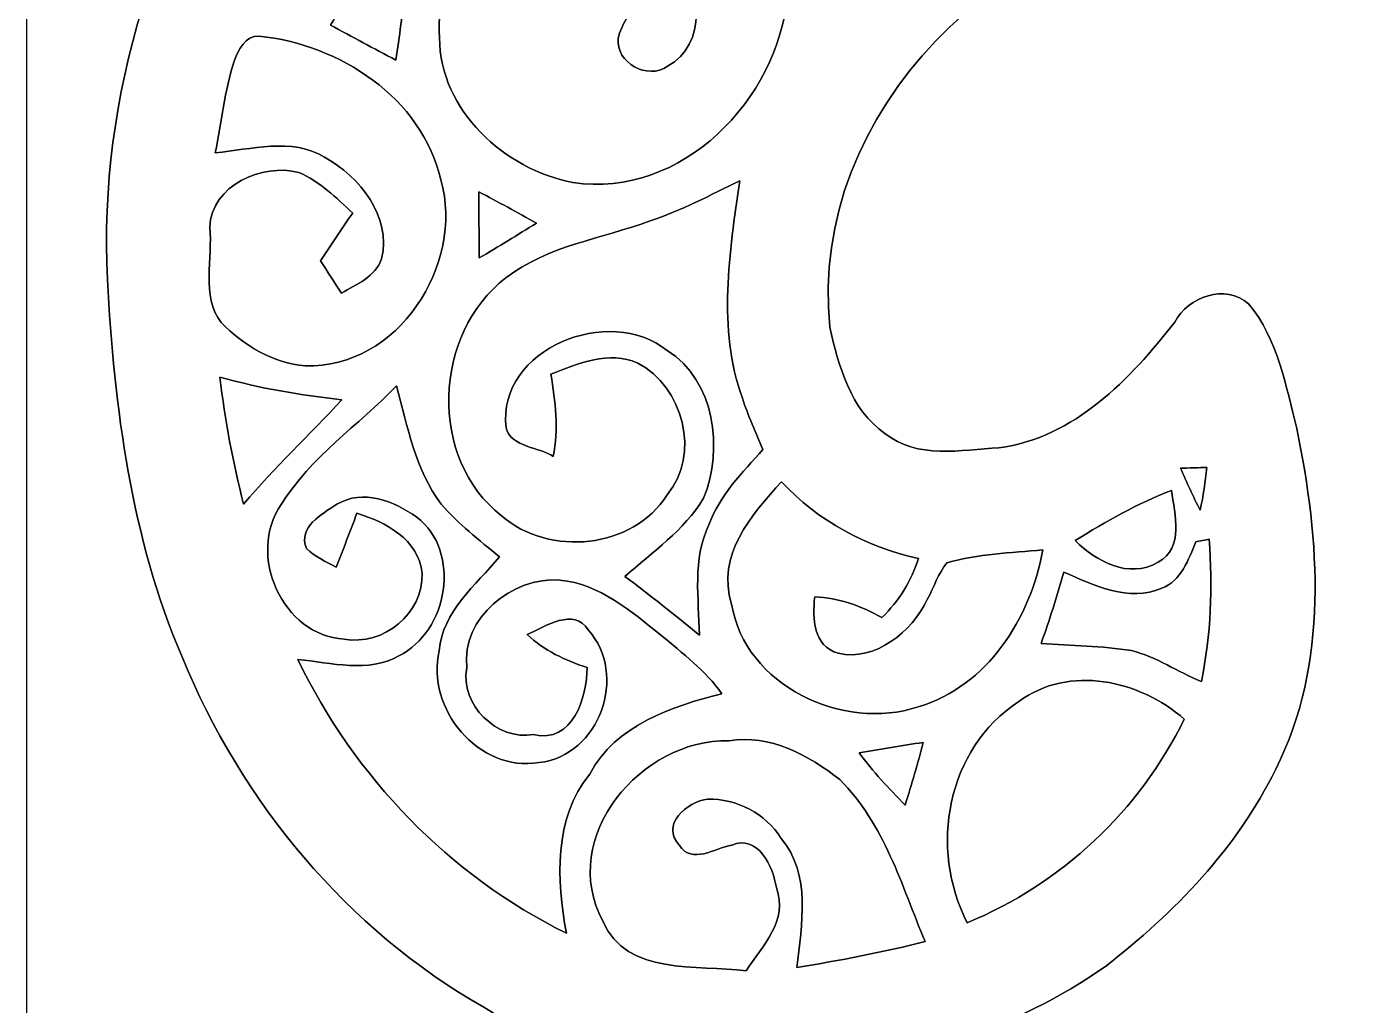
# Model space of a CAD drawing. Header units: centimetres. Extents: x -16.8 to 16.8, y -16.7 to 16.7.
# Drawn here: x -16.77 to -8.39, y 0.95 to 7.15 of the extents above; entities that cross this region are included whole.
import ezdxf

# ---------------------------------------------------------------- set-up
doc = ezdxf.new("R2010")
doc.units = ezdxf.units.CM
doc.header["$MEASUREMENT"] = 0
doc.layers.add('Layer 1', color=7, linetype='Continuous')

msp = doc.modelspace()

# ---------------------------------------------------------------- linework, layer by layer
at = {"layer": 'Layer 1', "color": 7}
for points, knots in [([(-16.77458, 16.66875), (-16.77458, 16.66875), (16.77458, 16.66875), (16.77458, 16.66875), (16.77458, 16.66875), (16.77458, 16.66875), (16.77458, -16.66875), (16.77458, -16.66875), (16.77458, -16.66875), (16.77458, -16.66875), (-16.77458, -16.66875), (-16.77458, -16.66875), (-16.77458, -16.66875), (-16.77458, -16.66875), (-16.77458, 16.66875), (-16.77458, 16.66875), (-16.77458, 16.66875), (-16.77458, 16.66875), (-16.77458, 16.66875), (-16.77458, 16.66875)], [0, 0, 0, 0, 0.1666667, 0.1666667, 0.1666667, 0.1666667, 0.3333333, 0.3333333, 0.3333333, 0.3333333, 0.5, 0.5, 0.5, 0.5, 0.6666667, 0.6666667, 0.6666667, 0.6666667, 1, 1, 1, 1]), ([(-9.17363, 12.02902), (-11.52701, 11.87521), (-13.87616, 10.7502), (-15.2594, 8.80251), (-15.2594, 8.80251), (-15.95508, 7.87541), (-16.31809, 6.70313), (-16.2627, 5.54531), (-16.2627, 5.54531), (-16.21825, 4.73322), (-16.11207, 3.90878), (-15.78998, 3.15524), (-15.78998, 3.15524), (-15.41427, 2.23696), (-14.74505, 1.43192), (-13.88039, 0.93804), (-13.88039, 0.93804), (-13.28914, 0.58032), (-12.57194, 0.47449), (-11.89108, 0.52917), (-11.89108, 0.52917), (-11.20281, 0.58914), (-10.51348, 0.79587), (-9.94516, 1.19698), (-9.94516, 1.19698), (-9.50948, 1.53564), (-9.10978, 1.94486), (-8.86707, 2.44581), (-8.86707, 2.44581), (-8.53017, 3.10833), (-8.58696, 3.89431), (-8.73407, 4.60058), (-8.73407, 4.60058), (-8.80286, 4.87327), (-8.85261, 5.16749), (-9.03852, 5.38974), (-9.03852, 5.38974), (-9.18457, 5.51815), (-9.42093, 5.43736), (-9.50595, 5.27368), (-9.50595, 5.27368), (-9.79029, 4.91278), (-10.13919, 4.54307), (-10.62002, 4.47887), (-10.62002, 4.47887), (-10.85709, 4.46687), (-11.13931, 4.40478), (-11.34039, 4.57059), (-11.34039, 4.57059), (-11.55982, 4.71946), (-11.6332, 4.99921), (-11.68964, 5.24263), (-11.68964, 5.24263), (-11.83076, 6.60788), (-10.57487, 7.82602), (-9.25548, 7.87365), (-9.25548, 7.87365), (-8.55204, 7.85989), (-7.84719, 7.70643), (-7.21748, 7.38787), (-7.21748, 7.38787), (-6.62164, 7.07672), (-6.06707, 6.63011), (-5.76756, 6.01521), (-5.76756, 6.01521), (-5.55237, 5.62998), (-5.45324, 5.18548), (-5.4804, 4.74486), (-5.4804, 4.74486), (-5.45747, 3.61774), (-5.76862, 2.47474), (-6.41244, 1.54411), (-6.41244, 1.54411), (-6.95466, 0.7306), (-7.59213, -0.02328), (-8.33579, -0.6604), (-8.33579, -0.6604), (-9.01947, -1.28834), (-9.74019, -1.87537), (-10.49126, -2.42147), (-10.49126, -2.42147), (-11.88403, -3.42583), (-13.24116, -4.5085), (-14.34783, -5.83071), (-14.34783, -5.83071), (-14.93696, -6.56484), (-15.47777, -7.35789), (-15.80868, -8.24512), (-15.80868, -8.24512), (-16.08949, -9.023), (-16.2119, -9.85202), (-16.23025, -10.67682), (-16.23025, -10.67682), (-16.22354, -11.02431), (-16.1484, -11.4046), (-15.88664, -11.65331), (-15.88664, -11.65331), (-15.78504, -11.75985), (-15.65734, -11.85721), (-15.50458, -11.86603), (-15.50458, -11.86603), (-14.39228, -11.90096), (-13.27997, -11.84698), (-12.16766, -11.82123), (-12.16766, -11.82123), (-10.6105, -11.77502), (-9.04981, -11.80324), (-7.49794, -11.94964), (-7.49794, -11.94964), (-7.07954, -11.99162), (-6.65798, -11.9761), (-6.23746, -11.98915), (-6.23746, -11.98915), (-5.17772, -12.01808), (-4.09893, -12.01984), (-3.06599, -11.74962), (-3.06599, -11.74962), (-2.31105, -11.52419), (-1.56386, -11.1192), (-1.14512, -10.42564), (-1.14512, -10.42564), (-0.74613, -9.80757), (-0.67275, -9.03746), (-0.77611, -8.32344), (-0.77611, -8.32344), (-0.82409, -7.87188), (-0.9966, -7.42703), (-1.30104, -7.0866), (-1.30104, -7.0866), (-1.73108, -6.66503), (-2.23379, -6.3186), (-2.7746, -6.05578), (-2.7746, -6.05578), (-2.94252, -5.97359), (-3.17288, -6.02686), (-3.23391, -6.21559), (-3.23391, -6.21559), (-3.35386, -6.61247), (-3.40395, -7.06332), (-3.70029, -7.37835), (-3.70029, -7.37835), (-4.08869, -7.80979), (-4.69477, -7.92162), (-5.24439, -7.97842), (-5.24439, -7.97842), (-6.83754, -8.02499), (-8.43209, -7.96219), (-10.02242, -7.86906), (-10.02242, -7.86906), (-10.22491, -7.82849), (-10.4648, -7.86694), (-10.64613, -7.75088), (-10.64613, -7.75088), (-10.18152, -6.81143), (-9.33379, -6.15174), (-8.54534, -5.49557), (-8.54534, -5.49557), (-6.93032, -4.16736), (-5.05636, -3.16971), (-3.55388, -1.70251), (-3.55388, -1.70251), (-2.64054, -0.81809), (-1.8602, 0.22684), (-1.38007, 1.41005), (-1.38007, 1.41005), (-0.9839, 2.44016), (-0.8763, 3.56306), (-0.95356, 4.65808), (-0.95356, 4.65808), (-1.02517, 5.49381), (-1.149, 6.33271), (-1.44921, 7.12011), (-1.44921, 7.12011), (-1.91558, 8.42081), (-2.71674, 9.62378), (-3.82799, 10.45951), (-3.82799, 10.45951), (-5.33435, 11.62897), (-7.28416, 12.13873), (-9.17363, 12.02902), (-9.17363, 12.02902), (-9.17363, 12.02902), (-9.17363, 12.02902), (-9.17363, 12.02902)], [0, 0, 0, 0, 0.0212766, 0.0212766, 0.0212766, 0.0212766, 0.0425532, 0.0425532, 0.0425532, 0.0425532, 0.0638298, 0.0638298, 0.0638298, 0.0638298, 0.0851064, 0.0851064, 0.0851064, 0.0851064, 0.106383, 0.106383, 0.106383, 0.106383, 0.1276596, 0.1276596, 0.1276596, 0.1276596, 0.1489362, 0.1489362, 0.1489362, 0.1489362, 0.1702128, 0.1702128, 0.1702128, 0.1702128, 0.1914894, 0.1914894, 0.1914894, 0.1914894, 0.212766, 0.212766, 0.212766, 0.212766, 0.2340426, 0.2340426, 0.2340426, 0.2340426, 0.2553191, 0.2553191, 0.2553191, 0.2553191, 0.2765957, 0.2765957, 0.2765957, 0.2765957, 0.2978723, 0.2978723, 0.2978723, 0.2978723, 0.3191489, 0.3191489, 0.3191489, 0.3191489, 0.3404255, 0.3404255, 0.3404255, 0.3404255, 0.3617021, 0.3617021, 0.3617021, 0.3617021, 0.3829787, 0.3829787, 0.3829787, 0.3829787, 0.4042553, 0.4042553, 0.4042553, 0.4042553, 0.4255319, 0.4255319, 0.4255319, 0.4255319, 0.4468085, 0.4468085, 0.4468085, 0.4468085, 0.4680851, 0.4680851, 0.4680851, 0.4680851, 0.4893617, 0.4893617, 0.4893617, 0.4893617, 0.5106383, 0.5106383, 0.5106383, 0.5106383, 0.5319149, 0.5319149, 0.5319149, 0.5319149, 0.5531915, 0.5531915, 0.5531915, 0.5531915, 0.5744681, 0.5744681, 0.5744681, 0.5744681, 0.5957447, 0.5957447, 0.5957447, 0.5957447, 0.6170213, 0.6170213, 0.6170213, 0.6170213, 0.6382979, 0.6382979, 0.6382979, 0.6382979, 0.6595745, 0.6595745, 0.6595745, 0.6595745, 0.6808511, 0.6808511, 0.6808511, 0.6808511, 0.7021277, 0.7021277, 0.7021277, 0.7021277, 0.7234043, 0.7234043, 0.7234043, 0.7234043, 0.7446809, 0.7446809, 0.7446809, 0.7446809, 0.7659574, 0.7659574, 0.7659574, 0.7659574, 0.787234, 0.787234, 0.787234, 0.787234, 0.8085106, 0.8085106, 0.8085106, 0.8085106, 0.8297872, 0.8297872, 0.8297872, 0.8297872, 0.8510638, 0.8510638, 0.8510638, 0.8510638, 0.8723404, 0.8723404, 0.8723404, 0.8723404, 0.893617, 0.893617, 0.893617, 0.893617, 0.9148936, 0.9148936, 0.9148936, 0.9148936, 0.9361702, 0.9361702, 0.9361702, 0.9361702, 0.9574468, 0.9574468, 0.9574468, 0.9574468, 1, 1, 1, 1]), ([(-14.16897, 8.98102), (-13.82748, 9.04452), (-13.46165, 9.08403), (-13.12863, 8.95985), (-13.12863, 8.95985), (-12.452, 8.74466), (-11.88332, 8.07508), (-11.95634, 7.33989), (-11.95634, 7.33989), (-12.02161, 6.68302), (-12.62168, 6.05508), (-13.31666, 6.15809), (-13.31666, 6.15809), (-13.74775, 6.24099), (-14.15874, 6.61423), (-14.16015, 7.07425), (-14.16015, 7.07425), (-14.20354, 7.53851), (-13.73576, 8.00206), (-13.26268, 7.86624), (-13.26268, 7.86624), (-13.09864, 7.80909), (-12.89932, 7.73359), (-12.83582, 7.55438), (-12.83582, 7.55438), (-12.82136, 7.36424), (-12.98751, 7.24218), (-13.02949, 7.07108), (-13.02949, 7.07108), (-13.04537, 6.9155), (-12.84288, 6.80438), (-12.71623, 6.89398), (-12.71623, 6.89398), (-12.46611, 7.02874), (-12.50033, 7.39951), (-12.64497, 7.60412), (-12.64497, 7.60412), (-12.84711, 7.98936), (-13.34594, 8.18092), (-13.75445, 8.04016), (-13.75445, 8.04016), (-14.02186, 7.90257), (-14.27974, 7.67962), (-14.36194, 7.3787), (-14.36194, 7.3787), (-14.40039, 7.23336), (-14.41203, 7.08201), (-14.43637, 6.93349), (-14.43637, 6.93349), (-14.57572, 7.00476), (-14.7126, 7.08025), (-14.85018, 7.15469), (-14.85018, 7.15469), (-14.76834, 7.29897), (-14.64416, 7.43126), (-14.62793, 7.60307), (-14.62793, 7.60307), (-14.65051, 7.80874), (-14.84948, 7.92727), (-14.94296, 8.09942), (-14.94296, 8.09942), (-14.86006, 8.27581), (-14.72883, 8.42504), (-14.61488, 8.58132), (-14.61488, 8.58132), (-14.48576, 8.72807), (-14.37675, 8.93445), (-14.16897, 8.98102)], [0, 0, 0, 0, 0.0555556, 0.0555556, 0.0555556, 0.0555556, 0.1111111, 0.1111111, 0.1111111, 0.1111111, 0.1666667, 0.1666667, 0.1666667, 0.1666667, 0.2222222, 0.2222222, 0.2222222, 0.2222222, 0.2777778, 0.2777778, 0.2777778, 0.2777778, 0.3333333, 0.3333333, 0.3333333, 0.3333333, 0.3888889, 0.3888889, 0.3888889, 0.3888889, 0.4444444, 0.4444444, 0.4444444, 0.4444444, 0.5, 0.5, 0.5, 0.5, 0.5555556, 0.5555556, 0.5555556, 0.5555556, 0.6111111, 0.6111111, 0.6111111, 0.6111111, 0.6666667, 0.6666667, 0.6666667, 0.6666667, 0.7222222, 0.7222222, 0.7222222, 0.7222222, 0.7777778, 0.7777778, 0.7777778, 0.7777778, 0.8333333, 0.8333333, 0.8333333, 0.8333333, 0.8888889, 0.8888889, 0.8888889, 0.8888889, 1, 1, 1, 1]), ([(-15.45943, 6.92679), (-15.43297, 6.99629), (-15.39064, 7.08872), (-15.30244, 7.08484), (-15.30244, 7.08484), (-14.79233, 7.03227), (-14.27445, 6.69678), (-14.15098, 6.17502), (-14.15098, 6.17502), (-14.00069, 5.63457), (-14.42579, 4.97946), (-15.01034, 4.99886), (-15.01034, 4.99886), (-15.21495, 5.01262), (-15.40087, 5.13009), (-15.54268, 5.27156), (-15.54268, 5.27156), (-15.67004, 5.44019), (-15.59419, 5.68184), (-15.61394, 5.87551), (-15.61394, 5.87551), (-15.60724, 6.1401), (-15.27916, 6.28262), (-15.05056, 6.22194), (-15.05056, 6.22194), (-14.91933, 6.16409), (-14.81279, 6.06249), (-14.70978, 5.96477), (-14.70978, 5.96477), (-14.77927, 5.86528), (-14.84736, 5.76474), (-14.91333, 5.66279), (-14.91333, 5.66279), (-14.86958, 5.59435), (-14.82549, 5.52662), (-14.78104, 5.45853), (-14.78104, 5.45853), (-14.68402, 5.51251), (-14.56725, 5.56225), (-14.52668, 5.67514), (-14.52668, 5.67514), (-14.46354, 5.94501), (-14.66533, 6.19372), (-14.88722, 6.31896), (-14.88722, 6.31896), (-15.09571, 6.44525), (-15.35465, 6.36623), (-15.57937, 6.34647), (-15.57937, 6.34647), (-15.54021, 6.54015), (-15.52046, 6.73841), (-15.45943, 6.92679)], [0, 0, 0, 0, 0.0714286, 0.0714286, 0.0714286, 0.0714286, 0.1428571, 0.1428571, 0.1428571, 0.1428571, 0.2142857, 0.2142857, 0.2142857, 0.2142857, 0.2857143, 0.2857143, 0.2857143, 0.2857143, 0.3571429, 0.3571429, 0.3571429, 0.3571429, 0.4285714, 0.4285714, 0.4285714, 0.4285714, 0.5, 0.5, 0.5, 0.5, 0.5714286, 0.5714286, 0.5714286, 0.5714286, 0.6428571, 0.6428571, 0.6428571, 0.6428571, 0.7142857, 0.7142857, 0.7142857, 0.7142857, 0.7857143, 0.7857143, 0.7857143, 0.7857143, 0.8571429, 0.8571429, 0.8571429, 0.8571429, 1, 1, 1, 1]), ([(-12.82594, 5.91644), (-12.62803, 5.97958), (-12.44635, 6.07942), (-12.26009, 6.16938), (-12.26009, 6.16938), (-12.32535, 5.71429), (-12.4019, 5.23628), (-12.24315, 4.79284), (-12.24315, 4.79284), (-12.20682, 4.68171), (-12.15672, 4.57588), (-12.11263, 4.46793), (-12.11263, 4.46793), (-12.2428, 4.32259), (-12.38638, 4.18006), (-12.45447, 3.99203), (-12.45447, 3.99203), (-12.56065, 3.77331), (-12.51867, 3.52813), (-12.51479, 3.29389), (-12.51479, 3.29389), (-12.67037, 3.41983), (-12.82524, 3.54647), (-12.98646, 3.66466), (-12.98646, 3.66466), (-12.81113, 3.82023), (-12.61286, 3.9557), (-12.48833, 4.1596), (-12.48833, 4.1596), (-12.36345, 4.47675), (-12.41425, 4.90044), (-12.7194, 5.09552), (-12.7194, 5.09552), (-13.08171, 5.38903), (-13.79573, 5.10893), (-13.73928, 4.60657), (-13.73928, 4.60657), (-13.71106, 4.48239), (-13.51809, 4.48098), (-13.43978, 4.42383), (-13.43978, 4.42383), (-13.4045, 4.59669), (-13.42813, 4.77344), (-13.45459, 4.94559), (-13.45459, 4.94559), (-13.28279, 5.01297), (-13.08735, 5.09552), (-12.90567, 5.01544), (-12.90567, 5.01544), (-12.61921, 4.86622), (-12.50386, 4.43724), (-12.7194, 4.18147), (-12.7194, 4.18147), (-12.9353, 3.83822), (-13.46659, 3.78707), (-13.7668, 4.04883), (-13.7668, 4.04883), (-14.23423, 4.41078), (-14.20036, 5.20277), (-13.74034, 5.55484), (-13.74034, 5.55484), (-13.47294, 5.76086), (-13.13286, 5.80073), (-12.82594, 5.91644)], [0, 0, 0, 0, 0.0588235, 0.0588235, 0.0588235, 0.0588235, 0.1176471, 0.1176471, 0.1176471, 0.1176471, 0.1764706, 0.1764706, 0.1764706, 0.1764706, 0.2352941, 0.2352941, 0.2352941, 0.2352941, 0.2941176, 0.2941176, 0.2941176, 0.2941176, 0.3529412, 0.3529412, 0.3529412, 0.3529412, 0.4117647, 0.4117647, 0.4117647, 0.4117647, 0.4705882, 0.4705882, 0.4705882, 0.4705882, 0.5294118, 0.5294118, 0.5294118, 0.5294118, 0.5882353, 0.5882353, 0.5882353, 0.5882353, 0.6470588, 0.6470588, 0.6470588, 0.6470588, 0.7058824, 0.7058824, 0.7058824, 0.7058824, 0.7647059, 0.7647059, 0.7647059, 0.7647059, 0.8235294, 0.8235294, 0.8235294, 0.8235294, 0.8823529, 0.8823529, 0.8823529, 0.8823529, 1, 1, 1, 1]), ([(-13.91179, 6.09953), (-13.78867, 6.03567), (-13.66838, 5.96829), (-13.54702, 5.90091), (-13.54702, 5.90091), (-13.66696, 5.82648), (-13.78656, 5.75134), (-13.90897, 5.68113), (-13.90897, 5.68113), (-13.90968, 5.78556), (-13.91109, 5.99475), (-13.91179, 6.09953)], [0, 0, 0, 0, 0.25, 0.25, 0.25, 0.25, 0.5, 0.5, 0.5, 0.5, 1, 1, 1, 1]), ([(-15.55009, 4.92584), (-15.29715, 4.85669), (-15.03856, 4.81083), (-14.77751, 4.78331), (-14.77751, 4.78331), (-14.98353, 4.56177), (-15.20508, 4.35434), (-15.40016, 4.12256), (-15.40016, 4.12256), (-15.46789, 4.38679), (-15.51834, 4.65526), (-15.55009, 4.92584)], [0, 0, 0, 0, 0.25, 0.25, 0.25, 0.25, 0.5, 0.5, 0.5, 0.5, 1, 1, 1, 1]), ([(-15.16168, 4.12044), (-14.97753, 4.41995), (-14.67414, 4.62139), (-14.43214, 4.8708), (-14.43214, 4.8708), (-14.36194, 4.61469), (-14.31361, 4.34058), (-14.14921, 4.12327), (-14.14921, 4.12327), (-14.04056, 3.99733), (-13.90826, 3.89467), (-13.78021, 3.78883), (-13.78021, 3.78883), (-13.93049, 3.60927), (-14.1418, 3.44593), (-14.16156, 3.1937), (-14.16156, 3.1937), (-14.24728, 2.83175), (-13.91426, 2.42217), (-13.52938, 2.48744), (-13.52938, 2.48744), (-13.14556, 2.53012), (-12.96564, 3.04447), (-13.21858, 3.32669), (-13.21858, 3.32669), (-13.30819, 3.47098), (-13.49022, 3.34821), (-13.60523, 3.29812), (-13.60523, 3.29812), (-13.49975, 3.19476), (-13.36393, 3.13514), (-13.22599, 3.08857), (-13.22599, 3.08857), (-13.22599, 2.90266), (-13.31595, 2.60526), (-13.56501, 2.66418), (-13.56501, 2.66418), (-13.79502, 2.62326), (-14.03174, 2.85397), (-13.98799, 3.08681), (-13.98799, 3.08681), (-14.02292, 3.40466), (-13.69836, 3.6643), (-13.3985, 3.64243), (-13.3985, 3.64243), (-13.14697, 3.61703), (-12.9473, 3.44523), (-12.75856, 3.29353), (-12.75856, 3.29353), (-12.62168, 3.17959), (-12.4774, 3.06881), (-12.37227, 2.92241), (-12.37227, 2.92241), (-12.69048, 2.84374), (-13.04502, 2.7245), (-13.20906, 2.41476), (-13.20906, 2.41476), (-13.43836, 2.13078), (-13.41931, 1.74625), (-13.35723, 1.40653), (-13.35723, 1.40653), (-14.09771, 1.77377), (-14.70025, 2.39571), (-15.05656, 3.13972), (-15.05656, 3.13972), (-14.84595, 3.11961), (-14.61029, 3.05082), (-14.41697, 3.16301), (-14.41697, 3.16301), (-14.10653, 3.31611), (-14.01939, 3.82235), (-14.30408, 4.04036), (-14.30408, 4.04036), (-14.4459, 4.14126), (-14.64698, 4.22028), (-14.81067, 4.12186), (-14.81067, 4.12186), (-14.90557, 4.0573), (-15.05867, 3.97933), (-15.00223, 3.84104), (-15.00223, 3.84104), (-14.9479, 3.78989), (-14.87876, 3.75849), (-14.81349, 3.72322), (-14.81349, 3.72322), (-14.76904, 3.83681), (-14.72671, 3.95111), (-14.68296, 4.06471), (-14.68296, 4.06471), (-14.49952, 4.00826), (-14.29385, 3.90102), (-14.27057, 3.68547), (-14.27057, 3.68547), (-14.26104, 3.43147), (-14.51328, 3.22439), (-14.76375, 3.26778), (-14.76375, 3.26778), (-15.15286, 3.29071), (-15.38323, 3.80189), (-15.16168, 4.12044)], [0, 0, 0, 0, 0.0384615, 0.0384615, 0.0384615, 0.0384615, 0.0769231, 0.0769231, 0.0769231, 0.0769231, 0.1153846, 0.1153846, 0.1153846, 0.1153846, 0.1538462, 0.1538462, 0.1538462, 0.1538462, 0.1923077, 0.1923077, 0.1923077, 0.1923077, 0.2307692, 0.2307692, 0.2307692, 0.2307692, 0.2692308, 0.2692308, 0.2692308, 0.2692308, 0.3076923, 0.3076923, 0.3076923, 0.3076923, 0.3461538, 0.3461538, 0.3461538, 0.3461538, 0.3846154, 0.3846154, 0.3846154, 0.3846154, 0.4230769, 0.4230769, 0.4230769, 0.4230769, 0.4615385, 0.4615385, 0.4615385, 0.4615385, 0.5, 0.5, 0.5, 0.5, 0.5384615, 0.5384615, 0.5384615, 0.5384615, 0.5769231, 0.5769231, 0.5769231, 0.5769231, 0.6153846, 0.6153846, 0.6153846, 0.6153846, 0.6538462, 0.6538462, 0.6538462, 0.6538462, 0.6923077, 0.6923077, 0.6923077, 0.6923077, 0.7307692, 0.7307692, 0.7307692, 0.7307692, 0.7692308, 0.7692308, 0.7692308, 0.7692308, 0.8076923, 0.8076923, 0.8076923, 0.8076923, 0.8461538, 0.8461538, 0.8461538, 0.8461538, 0.8846154, 0.8846154, 0.8846154, 0.8846154, 0.9230769, 0.9230769, 0.9230769, 0.9230769, 1, 1, 1, 1]), ([(-9.46926, 4.34975), (-9.42763, 4.35116), (-9.34473, 4.35398), (-9.30346, 4.35539), (-9.30346, 4.35539), (-9.31298, 4.26438), (-9.32498, 4.17407), (-9.34508, 4.08481), (-9.34508, 4.08481), (-9.39059, 4.17124), (-9.4294, 4.26085), (-9.46926, 4.34975)], [0, 0, 0, 0, 0.25, 0.25, 0.25, 0.25, 0.5, 0.5, 0.5, 0.5, 1, 1, 1, 1]), ([(-12.31089, 3.49038), (-12.41072, 3.79624), (-12.186, 4.05659), (-11.99515, 4.26473), (-11.99515, 4.26473), (-11.76302, 4.01391), (-11.46034, 3.85304), (-11.12908, 3.77896), (-11.12908, 3.77896), (-11.17212, 3.63573), (-11.25361, 3.50873), (-11.3598, 3.40466), (-11.3598, 3.40466), (-11.49138, 3.47698), (-11.63355, 3.53166), (-11.78525, 3.53554), (-11.78525, 3.53554), (-11.79971, 3.40113), (-11.79477, 3.22439), (-11.63638, 3.17888), (-11.63638, 3.17888), (-11.40037, 3.12632), (-11.17036, 3.31399), (-11.07228, 3.51896), (-11.07228, 3.51896), (-11.03101, 3.59657), (-11.00349, 3.68265), (-10.94811, 3.75214), (-10.94811, 3.75214), (-10.75126, 3.80859), (-10.54418, 3.81459), (-10.34098, 3.83293), (-10.34098, 3.83293), (-10.42, 3.40184), (-10.69023, 2.96968), (-11.12979, 2.84021), (-11.12979, 2.84021), (-11.60427, 2.68005), (-12.22939, 2.97533), (-12.31089, 3.49038)], [0, 0, 0, 0, 0.0909091, 0.0909091, 0.0909091, 0.0909091, 0.1818182, 0.1818182, 0.1818182, 0.1818182, 0.2727273, 0.2727273, 0.2727273, 0.2727273, 0.3636364, 0.3636364, 0.3636364, 0.3636364, 0.4545455, 0.4545455, 0.4545455, 0.4545455, 0.5454545, 0.5454545, 0.5454545, 0.5454545, 0.6363636, 0.6363636, 0.6363636, 0.6363636, 0.7272727, 0.7272727, 0.7272727, 0.7272727, 0.8181818, 0.8181818, 0.8181818, 0.8181818, 1, 1, 1, 1]), ([(-10.13707, 3.8922), (-9.94163, 4.01249), (-9.74125, 4.12785), (-9.52641, 4.2097), (-9.52641, 4.2097), (-9.50595, 4.05518), (-9.44492, 3.8481), (-9.61108, 3.75461), (-9.61108, 3.75461), (-9.80475, 3.64666), (-9.99878, 3.76167), (-10.13707, 3.8922)], [0, 0, 0, 0, 0.25, 0.25, 0.25, 0.25, 0.5, 0.5, 0.5, 0.5, 1, 1, 1, 1]), ([(-9.37189, 3.88514), (-9.35108, 3.88902), (-9.30945, 3.89643), (-9.28864, 3.90031), (-9.28864, 3.90031), (-9.26394, 3.59904), (-9.27806, 3.296), (-9.33697, 2.99932), (-9.33697, 2.99932), (-9.48655, 3.05999), (-9.62166, 3.15595), (-9.779, 3.19581), (-9.779, 3.19581), (-9.96879, 3.22509), (-10.16141, 3.22827), (-10.35262, 3.23991), (-10.35262, 3.23991), (-10.29829, 3.38878), (-10.25243, 3.54083), (-10.20763, 3.69253), (-10.20763, 3.69253), (-10.01783, 3.60821), (-9.79558, 3.49991), (-9.5885, 3.59022), (-9.5885, 3.59022), (-9.46362, 3.63749), (-9.41952, 3.77331), (-9.37189, 3.88514)], [0, 0, 0, 0, 0.125, 0.125, 0.125, 0.125, 0.25, 0.25, 0.25, 0.25, 0.375, 0.375, 0.375, 0.375, 0.5, 0.5, 0.5, 0.5, 0.625, 0.625, 0.625, 0.625, 0.75, 0.75, 0.75, 0.75, 1, 1, 1, 1]), ([(-10.49408, 2.87302), (-10.17305, 3.10938), (-9.72926, 3.00884), (-9.44563, 2.7626), (-9.44563, 2.7626), (-9.72891, 2.18264), (-10.2235, 1.71909), (-10.81969, 1.47355), (-10.81969, 1.47355), (-11.06276, 1.94416), (-10.95022, 2.57563), (-10.49408, 2.87302)], [0, 0, 0, 0, 0.25, 0.25, 0.25, 0.25, 0.5, 0.5, 0.5, 0.5, 1, 1, 1, 1]), ([(-13.1258, 1.48272), (-13.41332, 2.01577), (-12.87992, 2.63878), (-12.32853, 2.62537), (-12.32853, 2.62537), (-12.06818, 2.667), (-11.82299, 2.53471), (-11.6265, 2.37913), (-11.6265, 2.37913), (-11.34428, 2.09938), (-11.23562, 1.70991), (-11.08639, 1.35396), (-11.08639, 1.35396), (-11.35415, 1.28588), (-11.62544, 1.23508), (-11.89778, 1.19027), (-11.89778, 1.19027), (-11.8685, 1.46226), (-11.80571, 1.77729), (-11.99691, 2.00695), (-11.99691, 2.00695), (-12.09534, 2.16359), (-12.27843, 2.25919), (-12.46329, 2.25637), (-12.46329, 2.25637), (-12.59311, 2.23838), (-12.76597, 2.09268), (-12.64109, 1.96321), (-12.64109, 1.96321), (-12.56171, 1.83974), (-12.41848, 1.94592), (-12.31053, 1.96391), (-12.31053, 1.96391), (-12.14649, 2.03623), (-12.04666, 1.82774), (-12.02796, 1.69545), (-12.02796, 1.69545), (-11.94894, 1.4859), (-12.11756, 1.32715), (-12.21952, 1.16946), (-12.21952, 1.16946), (-12.52961, 1.21144), (-12.9734, 1.13312), (-13.1258, 1.48272)], [0, 0, 0, 0, 0.0833333, 0.0833333, 0.0833333, 0.0833333, 0.1666667, 0.1666667, 0.1666667, 0.1666667, 0.25, 0.25, 0.25, 0.25, 0.3333333, 0.3333333, 0.3333333, 0.3333333, 0.4166667, 0.4166667, 0.4166667, 0.4166667, 0.5, 0.5, 0.5, 0.5, 0.5833333, 0.5833333, 0.5833333, 0.5833333, 0.6666667, 0.6666667, 0.6666667, 0.6666667, 0.75, 0.75, 0.75, 0.75, 0.8333333, 0.8333333, 0.8333333, 0.8333333, 1, 1, 1, 1]), ([(-11.50373, 2.54847), (-11.36862, 2.57246), (-11.23315, 2.59397), (-11.09768, 2.61479), (-11.09768, 2.61479), (-11.1319, 2.48109), (-11.17283, 2.3495), (-11.21304, 2.21686), (-11.21304, 2.21686), (-11.3157, 2.32269), (-11.41659, 2.42993), (-11.50373, 2.54847)], [0, 0, 0, 0, 0.25, 0.25, 0.25, 0.25, 0.5, 0.5, 0.5, 0.5, 1, 1, 1, 1])]:
    msp.add_open_spline(points, degree=3, knots=knots, dxfattribs=at)
at = {"layer": 'Layer 1', "color": 251}
for points, knots in [([(-9.17363, 12.02902), (-7.28416, 12.13873), (-5.33435, 11.62897), (-3.82799, 10.45951), (-3.82799, 10.45951), (-2.71674, 9.62378), (-1.91558, 8.42081), (-1.44921, 7.12011), (-1.44921, 7.12011), (-1.149, 6.33271), (-1.02517, 5.49381), (-0.95356, 4.65808), (-0.95356, 4.65808), (-0.8763, 3.56306), (-0.9839, 2.44016), (-1.38007, 1.41005), (-1.38007, 1.41005), (-1.8602, 0.22684), (-2.64054, -0.81809), (-3.55388, -1.70251), (-3.55388, -1.70251), (-5.05636, -3.16971), (-6.93032, -4.16736), (-8.54534, -5.49557), (-8.54534, -5.49557), (-9.33379, -6.15174), (-10.18152, -6.81143), (-10.64613, -7.75088), (-10.64613, -7.75088), (-10.4648, -7.86694), (-10.22491, -7.82849), (-10.02242, -7.86906), (-10.02242, -7.86906), (-8.43209, -7.96219), (-6.83754, -8.02499), (-5.24439, -7.97842), (-5.24439, -7.97842), (-4.69477, -7.92162), (-4.08869, -7.80979), (-3.70029, -7.37835), (-3.70029, -7.37835), (-3.40395, -7.06332), (-3.35386, -6.61247), (-3.23391, -6.21559), (-3.23391, -6.21559), (-3.17288, -6.02686), (-2.94252, -5.97359), (-2.7746, -6.05578), (-2.7746, -6.05578), (-2.23379, -6.3186), (-1.73108, -6.66503), (-1.30104, -7.0866), (-1.30104, -7.0866), (-0.9966, -7.42703), (-0.82409, -7.87188), (-0.77611, -8.32344), (-0.77611, -8.32344), (-0.67275, -9.03746), (-0.74613, -9.80757), (-1.14512, -10.42564), (-1.14512, -10.42564), (-1.56386, -11.1192), (-2.31105, -11.52419), (-3.06599, -11.74962), (-3.06599, -11.74962), (-4.09893, -12.01984), (-5.17772, -12.01808), (-6.23746, -11.98915), (-6.23746, -11.98915), (-6.65798, -11.9761), (-7.07954, -11.99162), (-7.49794, -11.94964), (-7.49794, -11.94964), (-9.04981, -11.80324), (-10.6105, -11.77502), (-12.16766, -11.82123), (-12.16766, -11.82123), (-13.27997, -11.84698), (-14.39228, -11.90096), (-15.50458, -11.86603), (-15.50458, -11.86603), (-15.65734, -11.85721), (-15.78504, -11.75985), (-15.88664, -11.65331), (-15.88664, -11.65331), (-16.1484, -11.4046), (-16.22354, -11.02431), (-16.23025, -10.67682), (-16.23025, -10.67682), (-16.2119, -9.85202), (-16.08949, -9.023), (-15.80868, -8.24512), (-15.80868, -8.24512), (-15.47777, -7.35789), (-14.93696, -6.56484), (-14.34783, -5.83071), (-14.34783, -5.83071), (-13.24116, -4.5085), (-11.88403, -3.42583), (-10.49126, -2.42147), (-10.49126, -2.42147), (-9.74019, -1.87537), (-9.01947, -1.28834), (-8.33579, -0.6604), (-8.33579, -0.6604), (-7.59213, -0.02328), (-6.95466, 0.7306), (-6.41244, 1.54411), (-6.41244, 1.54411), (-5.76862, 2.47474), (-5.45747, 3.61774), (-5.4804, 4.74486), (-5.4804, 4.74486), (-5.45324, 5.18548), (-5.55237, 5.62998), (-5.76756, 6.01521), (-5.76756, 6.01521), (-6.06707, 6.63011), (-6.62164, 7.07672), (-7.21748, 7.38787), (-7.21748, 7.38787), (-7.84719, 7.70643), (-8.55204, 7.85989), (-9.25548, 7.87365), (-9.25548, 7.87365), (-10.57487, 7.82602), (-11.83076, 6.60788), (-11.68964, 5.24263), (-11.68964, 5.24263), (-11.6332, 4.99921), (-11.55982, 4.71946), (-11.34039, 4.57059), (-11.34039, 4.57059), (-11.13931, 4.40478), (-10.85709, 4.46687), (-10.62002, 4.47887), (-10.62002, 4.47887), (-10.13919, 4.54307), (-9.79029, 4.91278), (-9.50595, 5.27368), (-9.50595, 5.27368), (-9.42093, 5.43736), (-9.18457, 5.51815), (-9.03852, 5.38974), (-9.03852, 5.38974), (-8.85261, 5.16749), (-8.80286, 4.87327), (-8.73407, 4.60058), (-8.73407, 4.60058), (-8.58696, 3.89431), (-8.53017, 3.10833), (-8.86707, 2.44581), (-8.86707, 2.44581), (-9.10978, 1.94486), (-9.50948, 1.53564), (-9.94516, 1.19698), (-9.94516, 1.19698), (-10.51348, 0.79587), (-11.20281, 0.58914), (-11.89108, 0.52917), (-11.89108, 0.52917), (-12.57194, 0.47449), (-13.28914, 0.58032), (-13.88039, 0.93804), (-13.88039, 0.93804), (-14.74505, 1.43192), (-15.41427, 2.23696), (-15.78998, 3.15524), (-15.78998, 3.15524), (-16.11207, 3.90878), (-16.21825, 4.73322), (-16.2627, 5.54531), (-16.2627, 5.54531), (-16.31809, 6.70313), (-15.95508, 7.87541), (-15.2594, 8.80251), (-15.2594, 8.80251), (-13.87616, 10.7502), (-11.52701, 11.87521), (-9.17363, 12.02902), (-9.17363, 12.02902), (-9.17363, 12.02902), (-9.17363, 12.02902), (-9.17363, 12.02902)], [0, 0, 0, 0, 0.0212766, 0.0212766, 0.0212766, 0.0212766, 0.0425532, 0.0425532, 0.0425532, 0.0425532, 0.0638298, 0.0638298, 0.0638298, 0.0638298, 0.0851064, 0.0851064, 0.0851064, 0.0851064, 0.106383, 0.106383, 0.106383, 0.106383, 0.1276596, 0.1276596, 0.1276596, 0.1276596, 0.1489362, 0.1489362, 0.1489362, 0.1489362, 0.1702128, 0.1702128, 0.1702128, 0.1702128, 0.1914894, 0.1914894, 0.1914894, 0.1914894, 0.212766, 0.212766, 0.212766, 0.212766, 0.2340426, 0.2340426, 0.2340426, 0.2340426, 0.2553191, 0.2553191, 0.2553191, 0.2553191, 0.2765957, 0.2765957, 0.2765957, 0.2765957, 0.2978723, 0.2978723, 0.2978723, 0.2978723, 0.3191489, 0.3191489, 0.3191489, 0.3191489, 0.3404255, 0.3404255, 0.3404255, 0.3404255, 0.3617021, 0.3617021, 0.3617021, 0.3617021, 0.3829787, 0.3829787, 0.3829787, 0.3829787, 0.4042553, 0.4042553, 0.4042553, 0.4042553, 0.4255319, 0.4255319, 0.4255319, 0.4255319, 0.4468085, 0.4468085, 0.4468085, 0.4468085, 0.4680851, 0.4680851, 0.4680851, 0.4680851, 0.4893617, 0.4893617, 0.4893617, 0.4893617, 0.5106383, 0.5106383, 0.5106383, 0.5106383, 0.5319149, 0.5319149, 0.5319149, 0.5319149, 0.5531915, 0.5531915, 0.5531915, 0.5531915, 0.5744681, 0.5744681, 0.5744681, 0.5744681, 0.5957447, 0.5957447, 0.5957447, 0.5957447, 0.6170213, 0.6170213, 0.6170213, 0.6170213, 0.6382979, 0.6382979, 0.6382979, 0.6382979, 0.6595745, 0.6595745, 0.6595745, 0.6595745, 0.6808511, 0.6808511, 0.6808511, 0.6808511, 0.7021277, 0.7021277, 0.7021277, 0.7021277, 0.7234043, 0.7234043, 0.7234043, 0.7234043, 0.7446809, 0.7446809, 0.7446809, 0.7446809, 0.7659574, 0.7659574, 0.7659574, 0.7659574, 0.787234, 0.787234, 0.787234, 0.787234, 0.8085106, 0.8085106, 0.8085106, 0.8085106, 0.8297872, 0.8297872, 0.8297872, 0.8297872, 0.8510638, 0.8510638, 0.8510638, 0.8510638, 0.8723404, 0.8723404, 0.8723404, 0.8723404, 0.893617, 0.893617, 0.893617, 0.893617, 0.9148936, 0.9148936, 0.9148936, 0.9148936, 0.9361702, 0.9361702, 0.9361702, 0.9361702, 0.9574468, 0.9574468, 0.9574468, 0.9574468, 1, 1, 1, 1]), ([(-14.16897, 8.98102), (-14.37675, 8.93445), (-14.48576, 8.72807), (-14.61488, 8.58132), (-14.61488, 8.58132), (-14.72883, 8.42504), (-14.86006, 8.27581), (-14.94296, 8.09942), (-14.94296, 8.09942), (-14.84948, 7.92727), (-14.65051, 7.80874), (-14.62793, 7.60307), (-14.62793, 7.60307), (-14.64416, 7.43126), (-14.76834, 7.29897), (-14.85018, 7.15469), (-14.85018, 7.15469), (-14.7126, 7.08025), (-14.57572, 7.00476), (-14.43637, 6.93349), (-14.43637, 6.93349), (-14.41203, 7.08201), (-14.40039, 7.23336), (-14.36194, 7.3787), (-14.36194, 7.3787), (-14.27974, 7.67962), (-14.02186, 7.90257), (-13.75445, 8.04016), (-13.75445, 8.04016), (-13.34594, 8.18092), (-12.84711, 7.98936), (-12.64497, 7.60412), (-12.64497, 7.60412), (-12.50033, 7.39951), (-12.46611, 7.02874), (-12.71623, 6.89398), (-12.71623, 6.89398), (-12.84288, 6.80438), (-13.04537, 6.9155), (-13.02949, 7.07108), (-13.02949, 7.07108), (-12.98751, 7.24218), (-12.82136, 7.36424), (-12.83582, 7.55438), (-12.83582, 7.55438), (-12.89932, 7.73359), (-13.09864, 7.80909), (-13.26268, 7.86624), (-13.26268, 7.86624), (-13.73576, 8.00206), (-14.20354, 7.53851), (-14.16015, 7.07425), (-14.16015, 7.07425), (-14.15874, 6.61423), (-13.74775, 6.24099), (-13.31666, 6.15809), (-13.31666, 6.15809), (-12.62168, 6.05508), (-12.02161, 6.68302), (-11.95634, 7.33989), (-11.95634, 7.33989), (-11.88332, 8.07508), (-12.452, 8.74466), (-13.12863, 8.95985), (-13.12863, 8.95985), (-13.46165, 9.08403), (-13.82748, 9.04452), (-14.16897, 8.98102), (-14.16897, 8.98102), (-14.16897, 8.98102), (-14.16897, 8.98102), (-14.16897, 8.98102)], [0, 0, 0, 0, 0.0526316, 0.0526316, 0.0526316, 0.0526316, 0.1052632, 0.1052632, 0.1052632, 0.1052632, 0.1578947, 0.1578947, 0.1578947, 0.1578947, 0.2105263, 0.2105263, 0.2105263, 0.2105263, 0.2631579, 0.2631579, 0.2631579, 0.2631579, 0.3157895, 0.3157895, 0.3157895, 0.3157895, 0.3684211, 0.3684211, 0.3684211, 0.3684211, 0.4210526, 0.4210526, 0.4210526, 0.4210526, 0.4736842, 0.4736842, 0.4736842, 0.4736842, 0.5263158, 0.5263158, 0.5263158, 0.5263158, 0.5789474, 0.5789474, 0.5789474, 0.5789474, 0.6315789, 0.6315789, 0.6315789, 0.6315789, 0.6842105, 0.6842105, 0.6842105, 0.6842105, 0.7368421, 0.7368421, 0.7368421, 0.7368421, 0.7894737, 0.7894737, 0.7894737, 0.7894737, 0.8421053, 0.8421053, 0.8421053, 0.8421053, 0.8947368, 0.8947368, 0.8947368, 0.8947368, 1, 1, 1, 1]), ([(-15.45943, 6.92679), (-15.52046, 6.73841), (-15.54021, 6.54015), (-15.57937, 6.34647), (-15.57937, 6.34647), (-15.35465, 6.36623), (-15.09571, 6.44525), (-14.88722, 6.31896), (-14.88722, 6.31896), (-14.66533, 6.19372), (-14.46354, 5.94501), (-14.52668, 5.67514), (-14.52668, 5.67514), (-14.56725, 5.56225), (-14.68402, 5.51251), (-14.78104, 5.45853), (-14.78104, 5.45853), (-14.82549, 5.52662), (-14.86958, 5.59435), (-14.91333, 5.66279), (-14.91333, 5.66279), (-14.84736, 5.76474), (-14.77927, 5.86528), (-14.70978, 5.96477), (-14.70978, 5.96477), (-14.81279, 6.06249), (-14.91933, 6.16409), (-15.05056, 6.22194), (-15.05056, 6.22194), (-15.27916, 6.28262), (-15.60724, 6.1401), (-15.61394, 5.87551), (-15.61394, 5.87551), (-15.59419, 5.68184), (-15.67004, 5.44019), (-15.54268, 5.27156), (-15.54268, 5.27156), (-15.40087, 5.13009), (-15.21495, 5.01262), (-15.01034, 4.99886), (-15.01034, 4.99886), (-14.42579, 4.97946), (-14.00069, 5.63457), (-14.15098, 6.17502), (-14.15098, 6.17502), (-14.27445, 6.69678), (-14.79233, 7.03227), (-15.30244, 7.08484), (-15.30244, 7.08484), (-15.39064, 7.08872), (-15.43297, 6.99629), (-15.45943, 6.92679), (-15.45943, 6.92679), (-15.45943, 6.92679), (-15.45943, 6.92679), (-15.45943, 6.92679)], [0, 0, 0, 0, 0.0666667, 0.0666667, 0.0666667, 0.0666667, 0.1333333, 0.1333333, 0.1333333, 0.1333333, 0.2, 0.2, 0.2, 0.2, 0.2666667, 0.2666667, 0.2666667, 0.2666667, 0.3333333, 0.3333333, 0.3333333, 0.3333333, 0.4, 0.4, 0.4, 0.4, 0.4666667, 0.4666667, 0.4666667, 0.4666667, 0.5333333, 0.5333333, 0.5333333, 0.5333333, 0.6, 0.6, 0.6, 0.6, 0.6666667, 0.6666667, 0.6666667, 0.6666667, 0.7333333, 0.7333333, 0.7333333, 0.7333333, 0.8, 0.8, 0.8, 0.8, 0.8666667, 0.8666667, 0.8666667, 0.8666667, 1, 1, 1, 1]), ([(-12.82594, 5.91644), (-13.13286, 5.80073), (-13.47294, 5.76086), (-13.74034, 5.55484), (-13.74034, 5.55484), (-14.20036, 5.20277), (-14.23423, 4.41078), (-13.7668, 4.04883), (-13.7668, 4.04883), (-13.46659, 3.78707), (-12.9353, 3.83822), (-12.7194, 4.18147), (-12.7194, 4.18147), (-12.50386, 4.43724), (-12.61921, 4.86622), (-12.90567, 5.01544), (-12.90567, 5.01544), (-13.08735, 5.09552), (-13.28279, 5.01297), (-13.45459, 4.94559), (-13.45459, 4.94559), (-13.42813, 4.77344), (-13.4045, 4.59669), (-13.43978, 4.42383), (-13.43978, 4.42383), (-13.51809, 4.48098), (-13.71106, 4.48239), (-13.73928, 4.60657), (-13.73928, 4.60657), (-13.79573, 5.10893), (-13.08171, 5.38903), (-12.7194, 5.09552), (-12.7194, 5.09552), (-12.41425, 4.90044), (-12.36345, 4.47675), (-12.48833, 4.1596), (-12.48833, 4.1596), (-12.61286, 3.9557), (-12.81113, 3.82023), (-12.98646, 3.66466), (-12.98646, 3.66466), (-12.82524, 3.54647), (-12.67037, 3.41983), (-12.51479, 3.29389), (-12.51479, 3.29389), (-12.51867, 3.52813), (-12.56065, 3.77331), (-12.45447, 3.99203), (-12.45447, 3.99203), (-12.38638, 4.18006), (-12.2428, 4.32259), (-12.11263, 4.46793), (-12.11263, 4.46793), (-12.15672, 4.57588), (-12.20682, 4.68171), (-12.24315, 4.79284), (-12.24315, 4.79284), (-12.4019, 5.23628), (-12.32535, 5.71429), (-12.26009, 6.16938), (-12.26009, 6.16938), (-12.44635, 6.07942), (-12.62803, 5.97958), (-12.82594, 5.91644), (-12.82594, 5.91644), (-12.82594, 5.91644), (-12.82594, 5.91644), (-12.82594, 5.91644)], [0, 0, 0, 0, 0.0555556, 0.0555556, 0.0555556, 0.0555556, 0.1111111, 0.1111111, 0.1111111, 0.1111111, 0.1666667, 0.1666667, 0.1666667, 0.1666667, 0.2222222, 0.2222222, 0.2222222, 0.2222222, 0.2777778, 0.2777778, 0.2777778, 0.2777778, 0.3333333, 0.3333333, 0.3333333, 0.3333333, 0.3888889, 0.3888889, 0.3888889, 0.3888889, 0.4444444, 0.4444444, 0.4444444, 0.4444444, 0.5, 0.5, 0.5, 0.5, 0.5555556, 0.5555556, 0.5555556, 0.5555556, 0.6111111, 0.6111111, 0.6111111, 0.6111111, 0.6666667, 0.6666667, 0.6666667, 0.6666667, 0.7222222, 0.7222222, 0.7222222, 0.7222222, 0.7777778, 0.7777778, 0.7777778, 0.7777778, 0.8333333, 0.8333333, 0.8333333, 0.8333333, 0.8888889, 0.8888889, 0.8888889, 0.8888889, 1, 1, 1, 1]), ([(-13.91179, 6.09953), (-13.91109, 5.99475), (-13.90968, 5.78556), (-13.90897, 5.68113), (-13.90897, 5.68113), (-13.78656, 5.75134), (-13.66696, 5.82648), (-13.54702, 5.90091), (-13.54702, 5.90091), (-13.66838, 5.96829), (-13.78867, 6.03567), (-13.91179, 6.09953), (-13.91179, 6.09953), (-13.91179, 6.09953), (-13.91179, 6.09953), (-13.91179, 6.09953)], [0, 0, 0, 0, 0.2, 0.2, 0.2, 0.2, 0.4, 0.4, 0.4, 0.4, 0.6, 0.6, 0.6, 0.6, 1, 1, 1, 1]), ([(-15.55009, 4.92584), (-15.51834, 4.65526), (-15.46789, 4.38679), (-15.40016, 4.12256), (-15.40016, 4.12256), (-15.20508, 4.35434), (-14.98353, 4.56177), (-14.77751, 4.78331), (-14.77751, 4.78331), (-15.03856, 4.81083), (-15.29715, 4.85669), (-15.55009, 4.92584), (-15.55009, 4.92584), (-15.55009, 4.92584), (-15.55009, 4.92584), (-15.55009, 4.92584)], [0, 0, 0, 0, 0.2, 0.2, 0.2, 0.2, 0.4, 0.4, 0.4, 0.4, 0.6, 0.6, 0.6, 0.6, 1, 1, 1, 1]), ([(-15.16168, 4.12044), (-15.38323, 3.80189), (-15.15286, 3.29071), (-14.76375, 3.26778), (-14.76375, 3.26778), (-14.51328, 3.22439), (-14.26104, 3.43147), (-14.27057, 3.68547), (-14.27057, 3.68547), (-14.29385, 3.90102), (-14.49952, 4.00826), (-14.68296, 4.06471), (-14.68296, 4.06471), (-14.72671, 3.95111), (-14.76904, 3.83681), (-14.81349, 3.72322), (-14.81349, 3.72322), (-14.87876, 3.75849), (-14.9479, 3.78989), (-15.00223, 3.84104), (-15.00223, 3.84104), (-15.05867, 3.97933), (-14.90557, 4.0573), (-14.81067, 4.12186), (-14.81067, 4.12186), (-14.64698, 4.22028), (-14.4459, 4.14126), (-14.30408, 4.04036), (-14.30408, 4.04036), (-14.01939, 3.82235), (-14.10653, 3.31611), (-14.41697, 3.16301), (-14.41697, 3.16301), (-14.61029, 3.05082), (-14.84595, 3.11961), (-15.05656, 3.13972), (-15.05656, 3.13972), (-14.70025, 2.39571), (-14.09771, 1.77377), (-13.35723, 1.40653), (-13.35723, 1.40653), (-13.41931, 1.74625), (-13.43836, 2.13078), (-13.20906, 2.41476), (-13.20906, 2.41476), (-13.04502, 2.7245), (-12.69048, 2.84374), (-12.37227, 2.92241), (-12.37227, 2.92241), (-12.4774, 3.06881), (-12.62168, 3.17959), (-12.75856, 3.29353), (-12.75856, 3.29353), (-12.9473, 3.44523), (-13.14697, 3.61703), (-13.3985, 3.64243), (-13.3985, 3.64243), (-13.69836, 3.6643), (-14.02292, 3.40466), (-13.98799, 3.08681), (-13.98799, 3.08681), (-14.03174, 2.85397), (-13.79502, 2.62326), (-13.56501, 2.66418), (-13.56501, 2.66418), (-13.31595, 2.60526), (-13.22599, 2.90266), (-13.22599, 3.08857), (-13.22599, 3.08857), (-13.36393, 3.13514), (-13.49975, 3.19476), (-13.60523, 3.29812), (-13.60523, 3.29812), (-13.49022, 3.34821), (-13.30819, 3.47098), (-13.21858, 3.32669), (-13.21858, 3.32669), (-12.96564, 3.04447), (-13.14556, 2.53012), (-13.52938, 2.48744), (-13.52938, 2.48744), (-13.91426, 2.42217), (-14.24728, 2.83175), (-14.16156, 3.1937), (-14.16156, 3.1937), (-14.1418, 3.44593), (-13.93049, 3.60927), (-13.78021, 3.78883), (-13.78021, 3.78883), (-13.90826, 3.89467), (-14.04056, 3.99733), (-14.14921, 4.12327), (-14.14921, 4.12327), (-14.31361, 4.34058), (-14.36194, 4.61469), (-14.43214, 4.8708), (-14.43214, 4.8708), (-14.67414, 4.62139), (-14.97753, 4.41995), (-15.16168, 4.12044), (-15.16168, 4.12044), (-15.16168, 4.12044), (-15.16168, 4.12044), (-15.16168, 4.12044)], [0, 0, 0, 0, 0.037037, 0.037037, 0.037037, 0.037037, 0.0740741, 0.0740741, 0.0740741, 0.0740741, 0.1111111, 0.1111111, 0.1111111, 0.1111111, 0.1481481, 0.1481481, 0.1481481, 0.1481481, 0.1851852, 0.1851852, 0.1851852, 0.1851852, 0.2222222, 0.2222222, 0.2222222, 0.2222222, 0.2592593, 0.2592593, 0.2592593, 0.2592593, 0.2962963, 0.2962963, 0.2962963, 0.2962963, 0.3333333, 0.3333333, 0.3333333, 0.3333333, 0.3703704, 0.3703704, 0.3703704, 0.3703704, 0.4074074, 0.4074074, 0.4074074, 0.4074074, 0.4444444, 0.4444444, 0.4444444, 0.4444444, 0.4814815, 0.4814815, 0.4814815, 0.4814815, 0.5185185, 0.5185185, 0.5185185, 0.5185185, 0.5555556, 0.5555556, 0.5555556, 0.5555556, 0.5925926, 0.5925926, 0.5925926, 0.5925926, 0.6296296, 0.6296296, 0.6296296, 0.6296296, 0.6666667, 0.6666667, 0.6666667, 0.6666667, 0.7037037, 0.7037037, 0.7037037, 0.7037037, 0.7407407, 0.7407407, 0.7407407, 0.7407407, 0.7777778, 0.7777778, 0.7777778, 0.7777778, 0.8148148, 0.8148148, 0.8148148, 0.8148148, 0.8518519, 0.8518519, 0.8518519, 0.8518519, 0.8888889, 0.8888889, 0.8888889, 0.8888889, 0.9259259, 0.9259259, 0.9259259, 0.9259259, 1, 1, 1, 1]), ([(-9.46926, 4.34975), (-9.4294, 4.26085), (-9.39059, 4.17124), (-9.34508, 4.08481), (-9.34508, 4.08481), (-9.32498, 4.17407), (-9.31298, 4.26438), (-9.30346, 4.35539), (-9.30346, 4.35539), (-9.34473, 4.35398), (-9.42763, 4.35116), (-9.46926, 4.34975), (-9.46926, 4.34975), (-9.46926, 4.34975), (-9.46926, 4.34975), (-9.46926, 4.34975)], [0, 0, 0, 0, 0.2, 0.2, 0.2, 0.2, 0.4, 0.4, 0.4, 0.4, 0.6, 0.6, 0.6, 0.6, 1, 1, 1, 1]), ([(-12.31089, 3.49038), (-12.22939, 2.97533), (-11.60427, 2.68005), (-11.12979, 2.84021), (-11.12979, 2.84021), (-10.69023, 2.96968), (-10.42, 3.40184), (-10.34098, 3.83293), (-10.34098, 3.83293), (-10.54418, 3.81459), (-10.75126, 3.80859), (-10.94811, 3.75214), (-10.94811, 3.75214), (-11.00349, 3.68265), (-11.03101, 3.59657), (-11.07228, 3.51896), (-11.07228, 3.51896), (-11.17036, 3.31399), (-11.40037, 3.12632), (-11.63638, 3.17888), (-11.63638, 3.17888), (-11.79477, 3.22439), (-11.79971, 3.40113), (-11.78525, 3.53554), (-11.78525, 3.53554), (-11.63355, 3.53166), (-11.49138, 3.47698), (-11.3598, 3.40466), (-11.3598, 3.40466), (-11.25361, 3.50873), (-11.17212, 3.63573), (-11.12908, 3.77896), (-11.12908, 3.77896), (-11.46034, 3.85304), (-11.76302, 4.01391), (-11.99515, 4.26473), (-11.99515, 4.26473), (-12.186, 4.05659), (-12.41072, 3.79624), (-12.31089, 3.49038), (-12.31089, 3.49038), (-12.31089, 3.49038), (-12.31089, 3.49038), (-12.31089, 3.49038)], [0, 0, 0, 0, 0.0833333, 0.0833333, 0.0833333, 0.0833333, 0.1666667, 0.1666667, 0.1666667, 0.1666667, 0.25, 0.25, 0.25, 0.25, 0.3333333, 0.3333333, 0.3333333, 0.3333333, 0.4166667, 0.4166667, 0.4166667, 0.4166667, 0.5, 0.5, 0.5, 0.5, 0.5833333, 0.5833333, 0.5833333, 0.5833333, 0.6666667, 0.6666667, 0.6666667, 0.6666667, 0.75, 0.75, 0.75, 0.75, 0.8333333, 0.8333333, 0.8333333, 0.8333333, 1, 1, 1, 1]), ([(-10.13707, 3.8922), (-9.99878, 3.76167), (-9.80475, 3.64666), (-9.61108, 3.75461), (-9.61108, 3.75461), (-9.44492, 3.8481), (-9.50595, 4.05518), (-9.52641, 4.2097), (-9.52641, 4.2097), (-9.74125, 4.12785), (-9.94163, 4.01249), (-10.13707, 3.8922), (-10.13707, 3.8922), (-10.13707, 3.8922), (-10.13707, 3.8922), (-10.13707, 3.8922)], [0, 0, 0, 0, 0.2, 0.2, 0.2, 0.2, 0.4, 0.4, 0.4, 0.4, 0.6, 0.6, 0.6, 0.6, 1, 1, 1, 1]), ([(-9.37189, 3.88514), (-9.41952, 3.77331), (-9.46362, 3.63749), (-9.5885, 3.59022), (-9.5885, 3.59022), (-9.79558, 3.49991), (-10.01783, 3.60821), (-10.20763, 3.69253), (-10.20763, 3.69253), (-10.25243, 3.54083), (-10.29829, 3.38878), (-10.35262, 3.23991), (-10.35262, 3.23991), (-10.16141, 3.22827), (-9.96879, 3.22509), (-9.779, 3.19581), (-9.779, 3.19581), (-9.62166, 3.15595), (-9.48655, 3.05999), (-9.33697, 2.99932), (-9.33697, 2.99932), (-9.27806, 3.296), (-9.26394, 3.59904), (-9.28864, 3.90031), (-9.28864, 3.90031), (-9.30945, 3.89643), (-9.35108, 3.88902), (-9.37189, 3.88514), (-9.37189, 3.88514), (-9.37189, 3.88514), (-9.37189, 3.88514), (-9.37189, 3.88514)], [0, 0, 0, 0, 0.1111111, 0.1111111, 0.1111111, 0.1111111, 0.2222222, 0.2222222, 0.2222222, 0.2222222, 0.3333333, 0.3333333, 0.3333333, 0.3333333, 0.4444444, 0.4444444, 0.4444444, 0.4444444, 0.5555556, 0.5555556, 0.5555556, 0.5555556, 0.6666667, 0.6666667, 0.6666667, 0.6666667, 0.7777778, 0.7777778, 0.7777778, 0.7777778, 1, 1, 1, 1]), ([(-10.49408, 2.87302), (-10.95022, 2.57563), (-11.06276, 1.94416), (-10.81969, 1.47355), (-10.81969, 1.47355), (-10.2235, 1.71909), (-9.72891, 2.18264), (-9.44563, 2.7626), (-9.44563, 2.7626), (-9.72926, 3.00884), (-10.17305, 3.10938), (-10.49408, 2.87302), (-10.49408, 2.87302), (-10.49408, 2.87302), (-10.49408, 2.87302), (-10.49408, 2.87302)], [0, 0, 0, 0, 0.2, 0.2, 0.2, 0.2, 0.4, 0.4, 0.4, 0.4, 0.6, 0.6, 0.6, 0.6, 1, 1, 1, 1]), ([(-13.1258, 1.48272), (-12.9734, 1.13312), (-12.52961, 1.21144), (-12.21952, 1.16946), (-12.21952, 1.16946), (-12.11756, 1.32715), (-11.94894, 1.4859), (-12.02796, 1.69545), (-12.02796, 1.69545), (-12.04666, 1.82774), (-12.14649, 2.03623), (-12.31053, 1.96391), (-12.31053, 1.96391), (-12.41848, 1.94592), (-12.56171, 1.83974), (-12.64109, 1.96321), (-12.64109, 1.96321), (-12.76597, 2.09268), (-12.59311, 2.23838), (-12.46329, 2.25637), (-12.46329, 2.25637), (-12.27843, 2.25919), (-12.09534, 2.16359), (-11.99691, 2.00695), (-11.99691, 2.00695), (-11.80571, 1.77729), (-11.8685, 1.46226), (-11.89778, 1.19027), (-11.89778, 1.19027), (-11.62544, 1.23508), (-11.35415, 1.28588), (-11.08639, 1.35396), (-11.08639, 1.35396), (-11.23562, 1.70991), (-11.34428, 2.09938), (-11.6265, 2.37913), (-11.6265, 2.37913), (-11.82299, 2.53471), (-12.06818, 2.667), (-12.32853, 2.62537), (-12.32853, 2.62537), (-12.87992, 2.63878), (-13.41332, 2.01577), (-13.1258, 1.48272), (-13.1258, 1.48272), (-13.1258, 1.48272), (-13.1258, 1.48272), (-13.1258, 1.48272)], [0, 0, 0, 0, 0.0769231, 0.0769231, 0.0769231, 0.0769231, 0.1538462, 0.1538462, 0.1538462, 0.1538462, 0.2307692, 0.2307692, 0.2307692, 0.2307692, 0.3076923, 0.3076923, 0.3076923, 0.3076923, 0.3846154, 0.3846154, 0.3846154, 0.3846154, 0.4615385, 0.4615385, 0.4615385, 0.4615385, 0.5384615, 0.5384615, 0.5384615, 0.5384615, 0.6153846, 0.6153846, 0.6153846, 0.6153846, 0.6923077, 0.6923077, 0.6923077, 0.6923077, 0.7692308, 0.7692308, 0.7692308, 0.7692308, 0.8461538, 0.8461538, 0.8461538, 0.8461538, 1, 1, 1, 1]), ([(-11.50373, 2.54847), (-11.41659, 2.42993), (-11.3157, 2.32269), (-11.21304, 2.21686), (-11.21304, 2.21686), (-11.17283, 2.3495), (-11.1319, 2.48109), (-11.09768, 2.61479), (-11.09768, 2.61479), (-11.23315, 2.59397), (-11.36862, 2.57246), (-11.50373, 2.54847), (-11.50373, 2.54847), (-11.50373, 2.54847), (-11.50373, 2.54847), (-11.50373, 2.54847)], [0, 0, 0, 0, 0.2, 0.2, 0.2, 0.2, 0.4, 0.4, 0.4, 0.4, 0.6, 0.6, 0.6, 0.6, 1, 1, 1, 1])]:
    msp.add_open_spline(points, degree=3, knots=knots, dxfattribs=at)

doc.saveas('drawing.dxf')
